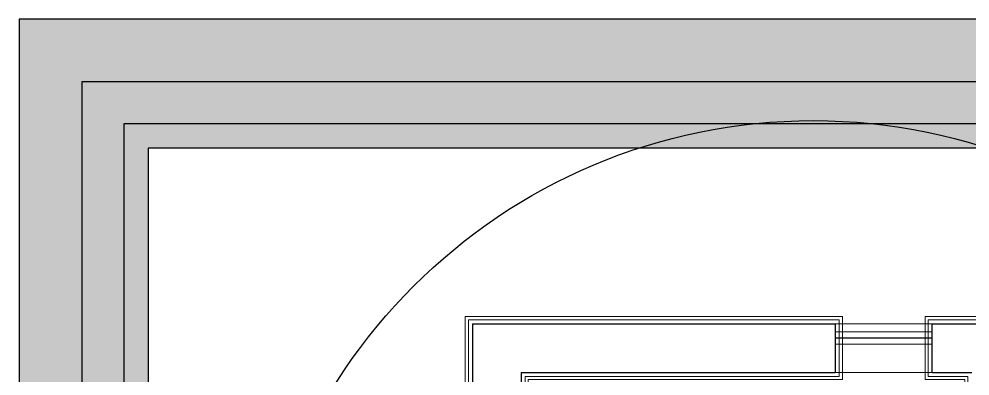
# Model space of a CAD drawing. Header units: millimetres. Extents: x 4346 to 24970, y -10214 to -5839.
# Drawn here: x 11591 to 12765, y -6422 to -5981 of the extents above; entities that cross this region are included whole.
import ezdxf

# ---------------------------------------------------------------- set-up
doc = ezdxf.new("R2010")
doc.units = ezdxf.units.MM
for name, color, linetype, lineweight in [('Duvar', 7, 'Continuous', 30), ('duvar mevcut', 55, 'Continuous', 30), ('WL - ALÇIPAN KAPLAMA', 30, 'Continuous', 15)]:
    doc.layers.add(name, color=color, linetype=linetype, lineweight=lineweight)

msp = doc.modelspace()

# ---------------------------------------------------------------- hatches: boundary and pattern name
at = {"layer": 'Duvar'}
h = msp.add_hatch(color=256, dxfattribs=at)
h.dxf.hatch_style = 1
h.paths.add_polyline_path([(11668.2, -10136.8), (17499.2, -10136.8), (17499.2, -6058.9), (11668.2, -6058.9)], flags=16)
h.paths.add_polyline_path([(11590.6, -10214.3), (17576.7, -10214.3), (17576.7, -5981.3), (11590.6, -5981.3)])
at = {"layer": 'Duvar', "true_color": 0x636466}
h = msp.add_hatch(color=251, dxfattribs=at)
h.dxf.hatch_style = 1
h.paths.add_polyline_path([(11719.9, -10085.1), (17447.5, -10085.1), (17447.5, -6110.6), (11719.9, -6110.6)], flags=16)
h.paths.add_polyline_path([(11668.2, -10136.8), (17499.2, -10136.8), (17499.2, -6058.9), (11668.2, -6058.9)])
at = {"layer": 'Duvar'}
h = msp.add_hatch(color=256, dxfattribs=at)
h.dxf.hatch_style = 1
h.paths.add_polyline_path([(11750.1, -10054.9), (17417.3, -10054.9), (17417.3, -6140.7), (11750.1, -6140.7)], flags=16)
h.paths.add_polyline_path([(11719.9, -10085.1), (17447.5, -10085.1), (17447.5, -6110.6), (11719.9, -6110.6)])

# ---------------------------------------------------------------- linework, layer by layer
at = {"color": 5, "lineweight": 0}
for p, q in [((12598.7, -6357.8), (12718.7, -6357.8)), ((12598.7, -6367.8), (12718.7, -6367.8)), ((12598.7, -6382.8), (12718.7, -6382.8)), ((12598.7, -6417.8), (12718.7, -6417.8))]:
    msp.add_line(p, q, dxfattribs=at)
at = {"color": 5, "lineweight": 30}
msp.add_line((12598.7, -6375.3), (12718.7, -6375.3), dxfattribs=at)
at = {"layer": 'Duvar'}
for points in [[(11590.6, -10214.3), (17576.7, -10214.3), (17576.7, -5981.3), (11590.6, -5981.3)], [(11668.2, -10136.8), (17499.2, -10136.8), (17499.2, -6058.9), (11668.2, -6058.9)], [(11719.9, -10085.1), (17447.5, -10085.1), (17447.5, -6110.6), (11719.9, -6110.6)], [(11750.1, -10054.9), (17417.3, -10054.9), (17417.3, -6140.7), (11750.1, -6140.7)]]:
    msp.add_lwpolyline(points, close=True, dxfattribs=at)
msp.add_circle((12571.7, -6805), 698.2, dxfattribs=at)
at = {"layer": 'duvar mevcut', "lineweight": 30}
msp.add_line((12718.7, -6417.8), (12718.7, -6357.8), dxfattribs=at)
for points in [[(12150.7, -6357.8), (12150.7, -7293.8)], [(12150.7, -6357.8), (12598.7, -6357.8)], [(12598.7, -6357.8), (12598.7, -6417.8)], [(12718.7, -6357.8), (13209.7, -6357.8)], [(12210.7, -6417.8), (12210.7, -7233.8)], [(12210.7, -6417.8), (12598.7, -6417.8)], [(12718.7, -6417.8), (12767.7, -6417.8)]]:
    msp.add_lwpolyline(points, dxfattribs=at)
at = {"layer": 'WL - ALÇIPAN KAPLAMA'}
for points in [[(12449.7, -8796.8), (12449.7, -7302.8), (12141.7, -7302.8), (12141.7, -6348.8), (12607.7, -6348.8), (12607.7, -6426.8), (12219.7, -6426.8), (12219.7, -7224.8), (12640.8, -7224.8)], [(12453.7, -8792.8), (12453.7, -7298.8), (12145.7, -7298.8), (12145.7, -6352.8), (12603.7, -6352.8), (12603.7, -6422.8), (12215.7, -6422.8), (12215.7, -7228.8), (12640.8, -7228.8)], [(12758.7, -6785.8), (12758.7, -6426.8), (12709.7, -6426.8), (12709.7, -6348.8), (13218.7, -6348.8), (13218.7, -6426.8), (12816.7, -6426.8), (12816.7, -6705.8), (13535.7, -6705.8), (13542.7, -6705.8)], [(12762.7, -6785.8), (12762.7, -6422.8), (12713.7, -6422.8), (12713.7, -6352.8), (13214.7, -6352.8), (13214.7, -6422.8), (12812.7, -6422.8), (12812.7, -6709.8), (13535.7, -6709.8), (13542.7, -6709.8)]]:
    msp.add_lwpolyline(points, dxfattribs=at)

doc.saveas('drawing.dxf')
